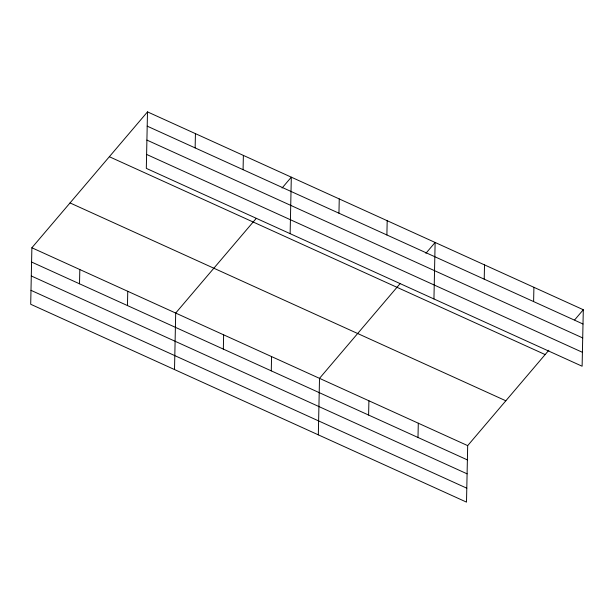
<?xml version="1.0" encoding="UTF-8"?>
<svg xmlns="http://www.w3.org/2000/svg" width="614" height="614" viewBox="0 0 614 614"><rect width="100%" height="100%" fill="white"/><g stroke="black" fill="none" stroke-linecap="round" stroke-linejoin="round"><path stroke-width="0.92" d="M147.498 111.878L146.316 168.374L582.118 366.228L583.3 309.732L147.498 111.878L31.882 247.772L30.7 304.268L466.502 502.122L467.684 445.626L548.839 350.241M79.521 283.806L79.82 269.531M127.459 305.565L127.758 291.297M174.514 369.559L175.696 313.063L256.238 218.4M195.137 147.913L195.436 133.637M223.335 349.097L223.634 334.83M243.075 169.671L243.374 155.403M271.273 370.864L271.572 356.588M290.13 233.665L291.312 177.17L282.079 188.022M318.328 434.85L319.51 378.354L400.052 283.691M338.951 213.204L339.25 198.936M368.607 415.049L368.907 400.781M386.889 234.97L387.188 220.702M417.996 437.475L418.295 423.207M433.944 298.957L435.126 242.461L425.893 253.313M484.216 279.155L484.515 264.887M533.612 301.581L533.911 287.314M574.689 319.863L583.3 309.732M147.199 126.146L583.001 324.008M146.907 140.084L582.709 337.938M146.608 154.436L582.41 352.298M109.346 156.723L545.148 354.577M70.034 202.927L505.836 400.781M31.882 247.772L467.684 445.626M31.583 262.04L467.384 459.901M31.291 275.97L467.093 473.831M30.992 290.33L466.793 488.191"/></g></svg>
